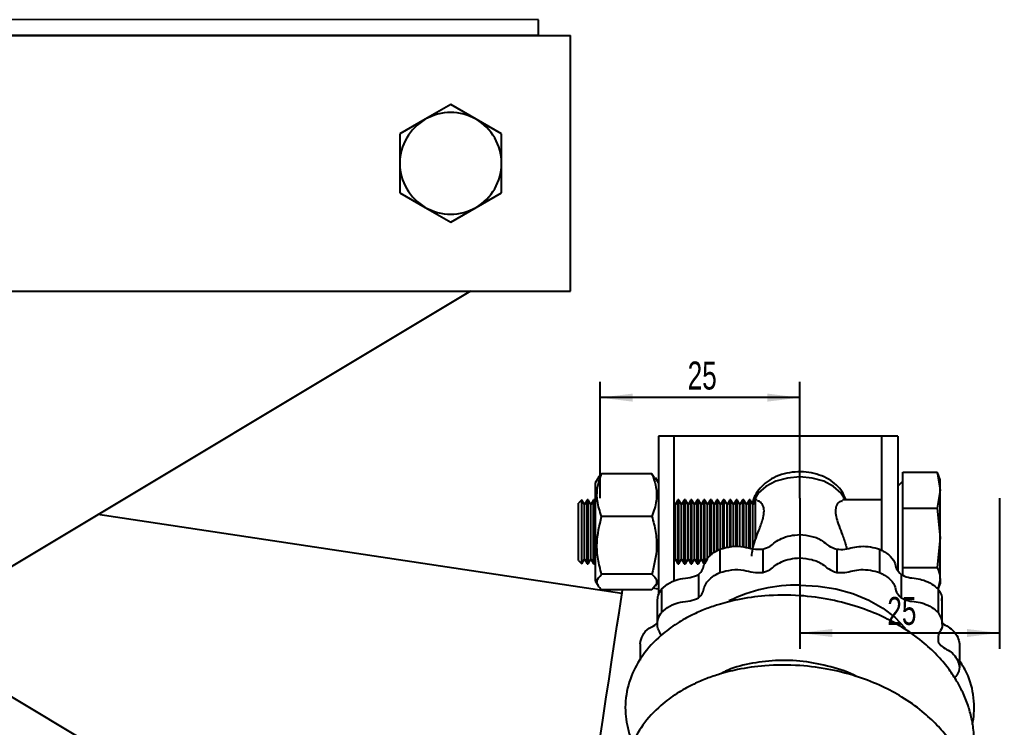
# Model space of a CAD drawing. Header units: millimetres. Extents: x 118 to 1056, y 18 to 712.
# Drawn here: x 929.5 to 1052.2, y 617.1 to 705.7 of the extents above; entities that cross this region are included whole.
import ezdxf

# ---------------------------------------------------------------- set-up
doc = ezdxf.new("R2010")
doc.units = ezdxf.units.MM
doc.layers.add('10', color=7, linetype='Continuous')
doc.styles.add('SLDTEXTSTYLE5', font='TXT', dxfattribs={"width": 0.7})
doc.dimstyles.new('SLDDIMSTYLE2', dxfattribs={"dimtxt": 3.5, "dimasz": 4.08, "dimexe": 0, "dimexo": 0.0625, "dimgap": 0.875, "dimtad": 2, "dimrnd": 1e-09, "dimzin": 12, "dimdsep": 46, "dimtxsty": 'SLDTEXTSTYLE5', "dimsah": 1, "dimcen": 0.09, "dimadec": 0, "dimazin": 3, "dimtfac": 1, "dimtofl": 0, "dimtmove": 0, "dimatfit": 3, "dimfxl": 1, "dimfrac": 2, "dimtolj": 1, "dimtzin": 12, "dimarcsym": 0})

# ---------------------------------------------------------------- blocks, each defined once
blk = doc.blocks.new('_D_104')
at = {"layer": '10', "transparency": 16777216}
for p, q in [((1002.18, 645.79), (1002.18, 660.36)), ((1027.18, 645.79), (1027.18, 660.36)), ((1027.18, 658.36), (1002.18, 658.36))]:
    blk.add_line(p, q, dxfattribs=at)
for points in [[(1002.18, 658.36), (1006.26, 657.86), (1006.26, 658.87)], [(1027.18, 658.36), (1023.1, 658.87), (1023.1, 657.86)]]:
    blk.add_solid(points, dxfattribs=at)
at = {"layer": '10', "transparency": 16777216, "insert": (1013.14, 662.88), "char_height": 3.5, "attachment_point": 1, "style": 'SLDTEXTSTYLE5'}
blk.add_mtext('25', dxfattribs=at)
blk = doc.blocks.new('_D_105')
at = {"layer": '10', "transparency": 16777216}
for p, q in [((1027.18, 645.79), (1027.18, 626.89)), ((1052.18, 645.79), (1052.18, 626.89)), ((1027.18, 628.89), (1052.18, 628.89))]:
    blk.add_line(p, q, dxfattribs=at)
for points in [[(1027.18, 628.89), (1031.26, 628.38), (1031.26, 629.39)], [(1052.18, 628.89), (1048.1, 629.39), (1048.1, 628.38)]]:
    blk.add_solid(points, dxfattribs=at)
at = {"layer": '10', "transparency": 16777216, "insert": (1038.14, 633.4), "char_height": 3.5, "attachment_point": 1, "style": 'SLDTEXTSTYLE5'}
blk.add_mtext('25', dxfattribs=at)

msp = doc.modelspace()

# ---------------------------------------------------------------- linework, layer by layer
at = {"color": 7, "linetype": 'Continuous', "lineweight": 25}
for p, q in [((994.47038, 705.69706), (764.47039, 705.70773)), ((994.47029, 703.69706), (994.47038, 705.69706)), ((994.47029, 703.69706), (764.4703, 703.70772)), ((764.47054, 703.71678), (998.47054, 703.70594)), ((998.46906, 671.70593), (998.47054, 703.70594)), ((983.4698, 695.0563), (980.2873, 693.21889)), ((986.6523, 693.21889), (983.4698, 695.0563)), ((980.2873, 693.21889), (977.1048, 691.38147)), ((989.8348, 691.38147), (986.6523, 693.21889)), ((977.1048, 684.0318), (980.2873, 682.19438)), ((986.6523, 682.19438), (989.8348, 684.0318)), ((980.2873, 682.19438), (983.4698, 680.35696)), ((983.4698, 680.35696), (986.6523, 682.19438)), ((764.46906, 671.71679), (998.46906, 671.70593)), ((843.77066, 671.71311), (985.9559, 586.43443)), ((985.95571, 671.70651), (914.86868, 629.07053)), ((985.94059, 671.69745), (998.4688, 671.69687)), ((998.4688, 671.69687), (998.4688, 671.70593)), ((1009.4698, 653.55444), (1009.4698, 633.63129)), ((1011.4698, 653.55444), (1009.4698, 653.55444)), ((1011.4698, 635.37042), (1011.4698, 653.55444)), ((1037.4698, 653.55444), (1011.4698, 653.55444)), ((1037.4698, 639.20474), (1037.4698, 653.55444)), ((1039.4698, 653.55444), (1037.4698, 653.55444)), ((1039.4698, 653.55444), (1039.4698, 636.70945)), ((1001.91898, 648.28423), (1001.5698, 647.67943)), ((1001.94638, 648.33169), (1001.91898, 648.28423)), ((1008.67274, 648.8027), (1002.36686, 648.8027)), ((1009.00702, 648.28191), (1008.67274, 648.8027)), ((1009.4698, 647.67943), (1009.09322, 648.33169)), ((1040.0698, 647.88943), (1039.4698, 647.28943)), ((1040.0698, 649.01084), (1044.40381, 649.01084)), ((1040.0698, 644.53999), (1040.0698, 649.01084)), ((1044.40381, 649.01084), (1044.7698, 646.77541)), ((1044.5575, 648.63752), (1044.40381, 649.01084)), ((1044.7698, 648.05444), (1044.55702, 648.63905)), ((1044.7698, 646.77541), (1044.7698, 648.05444)), ((1001.5698, 647.67943), (1001.5698, 635.42943)), ((1044.7698, 646.77541), (1044.40381, 644.53999)), ((1044.7698, 640.81179), (1044.7698, 646.77541)), ((999.8698, 645.55444), (999.4698, 645.15444)), ((1000.20805, 644.96857), (999.8698, 645.55444)), ((999.8698, 637.55444), (999.8698, 645.55444)), ((1000.5463, 645.55444), (1000.20805, 644.96857)), ((1000.6816, 645.55444), (1000.5463, 645.55444)), ((1000.5463, 637.55444), (1000.5463, 645.55444)), ((1001.01985, 644.96857), (1000.6816, 645.55444)), ((1000.6816, 637.55444), (1000.6816, 645.55444)), ((1001.3581, 645.55444), (1001.01985, 644.96857)), ((1001.4934, 645.55444), (1001.3581, 645.55444)), ((1001.3581, 637.55444), (1001.3581, 645.55444)), ((1001.5698, 645.42211), (1001.4934, 645.55444)), ((1001.4934, 637.55444), (1001.4934, 645.55444)), ((1011.9115, 645.55444), (1011.57325, 644.96857)), ((1012.0468, 645.55444), (1011.9115, 645.55444)), ((1011.9115, 637.55444), (1011.9115, 645.55444)), ((1012.38505, 644.96857), (1012.0468, 645.55444)), ((1012.0468, 637.55444), (1012.0468, 645.55444)), ((1012.7233, 645.55444), (1012.38505, 644.96857)), ((1012.8586, 645.55444), (1012.7233, 645.55444)), ((1012.7233, 637.55444), (1012.7233, 645.55444)), ((1013.19685, 644.96857), (1012.8586, 645.55444)), ((1012.8586, 637.55444), (1012.8586, 645.55444)), ((1013.5351, 645.55444), (1013.19685, 644.96857)), ((1013.6704, 645.55444), (1013.5351, 645.55444)), ((1013.5351, 637.55444), (1013.5351, 645.55444)), ((1014.00865, 644.96857), (1013.6704, 645.55444)), ((1013.6704, 637.55444), (1013.6704, 645.55444)), ((1014.3469, 645.55444), (1014.00865, 644.96857)), ((1014.4822, 645.55444), (1014.3469, 645.55444)), ((1014.3469, 637.55444), (1014.3469, 645.55444)), ((1014.82045, 644.96857), (1014.4822, 645.55444)), ((1014.4822, 637.55444), (1014.4822, 645.55444)), ((1015.1587, 645.55444), (1014.82045, 644.96857)), ((1015.294, 645.55444), (1015.1587, 645.55444)), ((1015.1587, 637.55444), (1015.1587, 645.55444)), ((1015.63225, 644.96857), (1015.294, 645.55444)), ((1015.294, 637.55444), (1015.294, 645.55444)), ((1015.9705, 645.55444), (1015.63225, 644.96857)), ((1016.1058, 645.55444), (1015.9705, 645.55444)), ((1015.9705, 638.51026), (1015.9705, 645.55444)), ((1016.44405, 644.96857), (1016.1058, 645.55444)), ((1016.1058, 638.65294), (1016.1058, 645.55444)), ((1016.7823, 645.55444), (1016.44405, 644.96857)), ((1016.9176, 645.55444), (1016.7823, 645.55444)), ((1016.7823, 639.13857), (1016.7823, 645.55444)), ((1017.25585, 644.96857), (1016.9176, 645.55444)), ((1016.9176, 639.21158), (1016.9176, 645.55444)), ((1017.5941, 645.55444), (1017.25585, 644.96857)), ((1017.7294, 645.55444), (1017.5941, 645.55444)), ((1017.5941, 639.44181), (1017.5941, 645.55444)), ((1018.06765, 644.96857), (1017.7294, 645.55444)), ((1017.7294, 639.47027), (1017.7294, 645.55444)), ((1018.4059, 645.55444), (1018.06765, 644.96857)), ((1018.5412, 645.55444), (1018.4059, 645.55444)), ((1018.4059, 639.61475), (1018.4059, 645.55444)), ((1018.87945, 644.96857), (1018.5412, 645.55444)), ((1018.5412, 639.64406), (1018.5412, 645.55444)), ((1019.2177, 645.55444), (1018.87945, 644.96857)), ((1019.353, 645.55444), (1019.2177, 645.55444)), ((1019.2177, 639.65546), (1019.2177, 645.55444)), ((1019.69125, 644.96857), (1019.353, 645.55444)), ((1019.353, 639.65221), (1019.353, 645.55444)), ((1020.0295, 645.55444), (1019.69125, 644.96857)), ((1020.1648, 645.55444), (1020.0295, 645.55444)), ((1020.0295, 639.63602), (1020.0295, 645.55444)), ((1020.50305, 644.96857), (1020.1648, 645.55444)), ((1020.1648, 639.63279), (1020.1648, 645.55444)), ((1020.8413, 645.55444), (1020.50305, 644.96857)), ((1020.9766, 645.55444), (1020.8413, 645.55444)), ((1020.8413, 639.48788), (1020.8413, 645.55444)), ((1021.31485, 644.96857), (1020.9766, 645.55444)), ((1020.9766, 639.45838), (1020.9766, 645.55444)), ((1021.6531, 645.55444), (1021.31485, 644.96857)), ((1021.83774, 645.55444), (1021.6531, 645.55444)), ((1021.6531, 640.631), (1021.6531, 645.55444)), ((1037.4698, 645.55444), (1032.5168, 645.55444)), ((999.4698, 637.95444), (999.4698, 645.15444)), ((1000.20805, 638.14031), (1000.20805, 644.96857)), ((1001.01985, 638.14031), (1001.01985, 644.96857)), ((1011.57325, 644.96857), (1011.4698, 645.14775)), ((1011.57325, 638.14031), (1011.57325, 644.96857)), ((1012.38505, 638.14031), (1012.38505, 644.96857)), ((1013.19685, 638.14031), (1013.19685, 644.96857)), ((1014.00865, 638.14031), (1014.00865, 644.96857)), ((1014.82045, 638.14031), (1014.82045, 644.96857)), ((1015.63225, 638.14031), (1015.63225, 644.96857)), ((1016.44405, 638.90496), (1016.44405, 644.96857)), ((1017.25585, 639.36213), (1017.25585, 644.96857)), ((1018.06765, 639.55911), (1018.06765, 644.96857)), ((1018.87945, 639.6737), (1018.87945, 644.96857)), ((1019.69125, 639.65529), (1019.69125, 644.96857)), ((1020.50305, 639.57814), (1020.50305, 644.96857)), ((1021.31485, 639.48571), (1021.31485, 644.96857)), ((1040.0698, 637.08358), (1040.0698, 644.53999)), ((1040.0698, 644.53999), (1044.40381, 644.53999)), ((1044.40381, 644.53999), (1044.7698, 640.81179)), ((1004.90897, 633.81778), (939.29344, 643.71981)), ((1008.67274, 643.49128), (1002.36686, 643.49128)), ((1027.17727, 641.21984), (1027.17727, 638.30075)), ((1044.7698, 640.81179), (1044.40381, 637.08358)), ((1044.7698, 635.59081), (1044.7698, 640.81179)), ((1017.17726, 639.3879), (1017.17726, 636.4688)), ((1022.53625, 639.3879), (1022.53625, 636.4688)), ((1031.81828, 639.3879), (1031.81828, 636.4688)), ((1037.17727, 639.3879), (1037.17727, 636.4688)), ((999.8698, 637.55444), (1000.20805, 638.14031)), ((1000.20805, 638.14031), (1000.5463, 637.55444)), ((1000.6816, 637.55444), (1001.01985, 638.14031)), ((1001.01985, 638.14031), (1001.3581, 637.55444)), ((1011.4698, 637.96112), (1011.57325, 638.14031)), ((1011.57325, 638.14031), (1011.9115, 637.55444)), ((1012.0468, 637.55444), (1012.38505, 638.14031)), ((1012.38505, 638.14031), (1012.7233, 637.55444)), ((1012.8586, 637.55444), (1013.19685, 638.14031)), ((1013.19685, 638.14031), (1013.5351, 637.55444)), ((1013.6704, 637.55444), (1014.00865, 638.14031)), ((1014.00865, 638.14031), (1014.3469, 637.55444)), ((1014.4822, 637.55444), (1014.82045, 638.14031)), ((1014.82045, 638.14031), (1015.1587, 637.55444)), ((1015.294, 637.55444), (1015.63225, 638.14031)), ((999.4698, 637.95444), (999.8698, 637.55444)), ((1000.5463, 637.55444), (1000.6816, 637.55444)), ((1001.3581, 637.55444), (1001.4934, 637.55444)), ((1001.4934, 637.55444), (1001.5698, 637.68677)), ((1011.9115, 637.55444), (1012.0468, 637.55444)), ((1012.7233, 637.55444), (1012.8586, 637.55444)), ((1013.5351, 637.55444), (1013.6704, 637.55444)), ((1014.3469, 637.55444), (1014.4822, 637.55444)), ((1040.0698, 637.08358), (1044.40381, 637.08358)), ((1040.0698, 636.12941), (1040.0698, 637.08358)), ((1008.67274, 636.24301), (1002.36686, 636.24301)), ((1014.49777, 636.21488), (1014.49777, 633.2958)), ((1039.85676, 636.21488), (1039.85676, 633.2958)), ((1044.7698, 635.59081), (1044.50497, 634.48492)), ((1044.7698, 635.59081), (1044.7698, 635.05444)), ((1001.5698, 635.42943), (1001.91898, 634.82463)), ((1009.4698, 634.37785), (1008.78507, 634.48118)), ((1009.09322, 634.77719), (1009.4698, 635.42943)), ((1009.85676, 634.38295), (1009.85676, 631.46386)), ((1044.49778, 634.38295), (1044.49778, 631.46386)), ((1044.55702, 634.46982), (1044.7698, 635.05444)), ((1008.67274, 634.30617), (1002.36686, 634.30617)), ((1044.98843, 632.92401), (1044.95491, 633.18627)), ((1009.33957, 632.9256), (1009.33957, 630.00651)), ((1045.01497, 630.00651), (1045.01497, 632.9256)), ((1044.49778, 628.3813), (1044.49778, 627.79997)), ((1007.17727, 627.54605), (1007.17727, 625.46534)), ((1047.17727, 627.54605), (1047.17727, 624.62696))]:
    msp.add_line(p, q, dxfattribs=at)
at = {"color": 8, "linetype": 'Continuous', "lineweight": 25, "flags": 128}
msp.add_lwpolyline([(1032.90413, 645.55444), (1032.37342, 646.3819), (1031.41991, 647.23147), (1030.17727, 647.88339), (1028.73018, 648.29319), (1027.17727, 648.43296), (1025.62435, 648.29319), (1024.17727, 647.88339), (1022.93463, 647.23147), (1021.98112, 646.3819), (1021.38172, 645.39254), (1021.26947, 645.04718)], dxfattribs=at)
at = {"color": 7, "linetype": 'Continuous', "lineweight": 25, "flags": 128}
for points in [[(1027.17727, 634.8823), (1029.467, 634.76212), (1031.70308, 634.40436), (1033.83307, 633.81744), (1035.80705, 633.0151), (1037.57876, 632.01615), (1039.10666, 630.844), (1040.35495, 629.52614), (1040.38248, 629.49137)], [(1002.10875, 615.26225), (1002.51513, 617.9551), (1002.91393, 620.59777), (1003.29774, 623.14106), (1003.6594, 625.53758), (1003.99217, 627.74269), (1004.28986, 629.71532), (1004.54692, 631.41871), (1004.75856, 632.82113), (1004.92084, 633.89648), (1004.98267, 634.30617)]]:
    msp.add_lwpolyline(points, dxfattribs=at)
at = {"color": 7, "linetype": 'Continuous', "lineweight": 25}
for centre, radius, start, end in [((983.4698, 687.70663), 6.365, 120, 180), ((983.4698, 687.70663), 6.365, 60, 120), ((983.4698, 687.70663), 6.365, 0, 60), ((983.4698, 687.70663), 6.365, 180, 240), ((983.4698, 687.70663), 6.365, 300, 0), ((983.4698, 687.70663), 6.365, 240, 300), ((1026.95006, 615.0885), 19.79511, 89.3423301, 115.8858588)]:
    msp.add_arc(centre, radius, start, end, dxfattribs=at)
for points, knots in [([(977.1048, 691.38147), (977.1048, 691.34877), (977.1048, 690.13759), (977.1048, 688.90548), (977.1048, 687.70663)], [0, 0, 0, 0, 0.0269967269, 1, 1, 1, 1]), ([(989.8348, 687.70663), (989.8348, 688.90548), (989.8348, 690.13759), (989.8348, 691.34877), (989.8348, 691.38147)], [0, 0, 0, 0, 0.9730032731, 1, 1, 1, 1]), ([(977.1048, 687.70663), (977.1048, 686.78573), (977.1048, 685.55282), (977.1048, 684.33898), (977.1048, 684.0318)], [0, 0, 0, 0, 0.74693355, 1, 1, 1, 1]), ([(989.8348, 684.0318), (989.8348, 684.33898), (989.8348, 685.55282), (989.8348, 686.78573), (989.8348, 687.70663)], [0, 0, 0, 0, 0.25306645, 1, 1, 1, 1]), ([(1032.93128, 645.61041), (1032.83986, 645.86112), (1032.6231, 646.45555), (1031.97277, 647.26227), (1031.06767, 648.01345), (1029.94563, 648.59074), (1028.66287, 648.9647), (1027.28304, 649.10602), (1025.88314, 649.00079), (1024.53342, 648.64425), (1023.35141, 648.05752), (1022.39192, 647.28745), (1021.71703, 646.389), (1021.33844, 645.62437), (1021.28839, 645.16604), (1021.27703, 645.06195)], [0, 0, 0, 0, 0.056693727, 0.134421129, 0.214852698, 0.298747652, 0.385210267, 0.472779191, 0.561025336, 0.650290454, 0.741001751, 0.822861805, 0.901595353, 0.977652758, 1, 1, 1, 1]), ([(1002.36686, 643.49128), (1002.14651, 644.12681), (1001.62072, 645.64334), (1001.85637, 647.47463), (1002.2791, 648.57438), (1002.36686, 648.8027)], [0, 0, 0, 0, 0.3637138828, 0.8678984488, 1, 1, 1, 1]), ([(1002.36686, 648.8027), (1002.16967, 648.63547), (1001.96752, 648.46402), (1001.92329, 648.28673), (1001.9222, 648.28238)], [0, 0, 0, 0, 0.975450698, 1, 1, 1, 1]), ([(1008.67274, 648.8027), (1008.7605, 648.57438), (1009.18323, 647.47463), (1009.41887, 645.64334), (1008.89308, 644.12681), (1008.67274, 643.49128)], [0, 0, 0, 0, 0.132101551, 0.636286117, 1, 1, 1, 1]), ([(1021.17726, 638.49264), (1021.20141, 638.79345), (1021.24962, 639.39403), (1021.59986, 640.53444), (1022.07833, 641.78527), (1022.53517, 642.98589), (1022.74493, 644.0137), (1022.66119, 644.74252), (1022.36232, 645.20762), (1022.05812, 645.44837), (1021.91437, 645.39654), (1021.90376, 645.39272)], [0, 0, 0, 0, 0.1238262153, 0.2472308345, 0.3812598797, 0.536200846, 0.6462755277, 0.7566984348, 0.8624677812, 0.9898559231, 1, 1, 1, 1]), ([(1032.51029, 645.36528), (1032.441, 645.3749), (1032.19964, 645.40845), (1031.81784, 645.03994), (1031.61033, 644.33898), (1031.69175, 643.49429), (1031.99807, 642.50179), (1032.44779, 641.33756), (1032.87342, 640.23843), (1033.00033, 639.6213), (1033.04029, 639.42701)], [0, 0, 0, 0, 0.0695732988, 0.2423658177, 0.3651224393, 0.4882673216, 0.6062231217, 0.7482875455, 0.920751862, 1, 1, 1, 1]), ([(1021.47977, 645.25421), (1021.46907, 645.25147), (1021.38889, 645.23094), (1021.3556, 645.09854), (1021.32675, 644.9838)], [0, 0, 0, 0, 0.133402256, 1, 1, 1, 1]), ([(1002.36686, 636.24301), (1002.20048, 636.87173), (1001.8641, 638.1428), (1001.67743, 640.60966), (1002.0999, 642.37547), (1002.36686, 643.49128)], [0, 0, 0, 0, 0.264862055, 0.5354678798, 1, 1, 1, 1]), ([(1008.67274, 643.49128), (1008.83912, 642.86256), (1009.1755, 641.59148), (1009.36217, 639.12462), (1008.9397, 637.35882), (1008.67274, 636.24301)], [0, 0, 0, 0, 0.264862055, 0.5354678798, 1, 1, 1, 1]), ([(1022.53625, 639.3879), (1022.85277, 639.48688), (1023.48505, 639.6846), (1024.08095, 640.27373), (1024.89871, 640.77003), (1025.96629, 641.10719), (1026.77333, 641.18226), (1027.17727, 641.21984)], [0, 0, 0, 0, 0.186140632, 0.371831514, 0.557475389, 0.778510537, 1, 1, 1, 1]), ([(1027.17727, 641.21984), (1027.69043, 641.16592), (1028.71153, 641.05862), (1029.98976, 640.53836), (1030.72825, 639.76768), (1031.45572, 639.51422), (1031.81828, 639.3879)], [0, 0, 0, 0, 0.282280642, 0.561684365, 0.781547784, 1, 1, 1, 1]), ([(1014.49777, 636.21488), (1014.6995, 636.4088), (1015.10247, 636.79617), (1015.1877, 637.51008), (1015.53294, 638.21943), (1016.21091, 638.87637), (1016.85493, 639.21727), (1017.17726, 639.3879)], [0, 0, 0, 0, 0.186139967, 0.371831773, 0.557475734, 0.778510889, 1, 1, 1, 1]), ([(1017.17726, 639.3879), (1017.66111, 639.51662), (1018.62388, 639.77276), (1020.11133, 639.75915), (1021.31451, 639.34417), (1022.12988, 639.37335), (1022.53625, 639.3879)], [0, 0, 0, 0, 0.282280577, 0.561683946, 0.781547789, 1, 1, 1, 1]), ([(1031.81828, 639.3879), (1032.16478, 639.36541), (1032.85695, 639.3205), (1033.80386, 639.62701), (1034.87502, 639.77725), (1036.04614, 639.70431), (1036.79997, 639.49344), (1037.17727, 639.3879)], [0, 0, 0, 0, 0.186140574, 0.371831754, 0.557475881, 0.778510204, 1, 1, 1, 1]), ([(1037.17727, 639.3879), (1037.58224, 639.16578), (1038.38807, 638.7238), (1039.11457, 637.83629), (1039.1905, 636.91641), (1039.63515, 636.44822), (1039.85676, 636.21488)], [0, 0, 0, 0, 0.2822799458, 0.5616835423, 0.7815472308, 1, 1, 1, 1]), ([(1022.53625, 636.4688), (1022.85277, 636.56778), (1023.48505, 636.7655), (1024.08095, 637.35464), (1024.89871, 637.85093), (1025.96629, 638.1881), (1026.77333, 638.26317), (1027.17727, 638.30075)], [0, 0, 0, 0, 0.186140633, 0.371831515, 0.557475391, 0.778510539, 1, 1, 1, 1]), ([(1027.17727, 638.30075), (1027.69043, 638.24682), (1028.71153, 638.13953), (1029.98976, 637.61927), (1030.72825, 636.84859), (1031.45572, 636.59513), (1031.81828, 636.4688)], [0, 0, 0, 0, 0.282280633, 0.561684362, 0.781547802, 1, 1, 1, 1]), ([(1017.17726, 636.4688), (1017.66111, 636.59753), (1018.62388, 636.85367), (1020.11133, 636.84006), (1021.31451, 636.42508), (1022.12988, 636.45426), (1022.53625, 636.4688)], [0, 0, 0, 0, 0.282280577, 0.561683947, 0.78154779, 1, 1, 1, 1]), ([(1031.81828, 636.4688), (1032.16478, 636.44632), (1032.85695, 636.40141), (1033.80386, 636.70791), (1034.87502, 636.85816), (1036.04614, 636.78522), (1036.79997, 636.57435), (1037.17727, 636.4688)], [0, 0, 0, 0, 0.186140573, 0.371831752, 0.557475884, 0.778510205, 1, 1, 1, 1]), ([(1044.40381, 637.08358), (1044.45873, 636.9588), (1044.67576, 636.46571), (1044.72959, 635.96489), (1044.7698, 635.59081)], [0, 0, 0, 0, 0.253066811, 1, 1, 1, 1]), ([(1002.36686, 634.30617), (1002.20048, 634.47417), (1001.8641, 634.81382), (1001.67743, 635.473), (1002.0999, 635.94485), (1002.36686, 636.24301)], [0, 0, 0, 0, 0.264862309, 0.535467853, 1, 1, 1, 1]), ([(1008.67274, 636.24301), (1008.83912, 636.07501), (1009.1755, 635.73536), (1009.36217, 635.07618), (1008.9397, 634.60433), (1008.67274, 634.30617)], [0, 0, 0, 0, 0.264862077, 0.535467855, 1, 1, 1, 1]), ([(1009.85676, 634.38295), (1010.18165, 634.65983), (1010.82811, 635.21077), (1012.12623, 635.70746), (1013.4717, 635.75937), (1014.15648, 636.06337), (1014.49777, 636.21488)], [0, 0, 0, 0, 0.282279923, 0.56168396, 0.781547492, 1, 1, 1, 1]), ([(1014.49777, 633.2958), (1014.6995, 633.48971), (1015.10247, 633.87708), (1015.1877, 634.59099), (1015.53294, 635.30034), (1016.21091, 635.95728), (1016.85493, 636.29818), (1017.17726, 636.4688)], [0, 0, 0, 0, 0.186139325, 0.371831226, 0.557475342, 0.778510683, 1, 1, 1, 1]), ([(1037.17727, 636.4688), (1037.58224, 636.24668), (1038.38807, 635.80471), (1039.11457, 634.9172), (1039.1905, 633.99731), (1039.63515, 633.52913), (1039.85676, 633.2958)], [0, 0, 0, 0, 0.282280186, 0.561684048, 0.781547863, 1, 1, 1, 1]), ([(1039.85676, 636.21488), (1040.14039, 636.07696), (1040.70698, 635.80146), (1041.75119, 635.7432), (1042.78871, 635.50715), (1043.74958, 635.04363), (1044.24821, 634.60333), (1044.49778, 634.38295)], [0, 0, 0, 0, 0.186140613, 0.371831507, 0.557476099, 0.778509669, 1, 1, 1, 1]), ([(1009.36611, 632.92401), (1009.37671, 633.15097), (1009.40039, 633.65794), (1009.69438, 634.12499), (1009.85676, 634.38295)], [0, 0, 0, 0, 0.447671001, 1, 1, 1, 1]), ([(1044.49778, 634.38295), (1044.7144, 634.05172), (1045.022, 633.5814), (1044.96006, 633.07663), (1044.94174, 632.92734)], [0, 0, 0, 0, 0.704243258, 1, 1, 1, 1]), ([(1048.2882, 610.87845), (1048.46578, 611.39387), (1048.85588, 612.52613), (1049.03658, 614.41397), (1049.01374, 616.41587), (1048.70459, 618.31132), (1048.20056, 620.04995), (1047.55696, 621.58829), (1046.74032, 623.08326), (1045.71925, 624.58317), (1044.3245, 626.21726), (1042.42144, 627.97298), (1040.12294, 629.59393), (1037.43853, 631.0348), (1034.4598, 632.21586), (1030.98142, 633.13783), (1027.02512, 633.66567), (1023.05219, 633.64345), (1019.62991, 633.15897), (1017.16445, 632.52239), (1015.30356, 631.86936), (1013.58035, 631.11375), (1011.67564, 630.04896), (1009.47812, 628.41945), (1007.47268, 626.24235), (1005.93238, 623.45024), (1005.3316, 620.91463), (1005.32055, 618.82989), (1005.5341, 617.33992), (1005.84631, 616.1102), (1006.18907, 615.38672), (1006.312, 615.12723)], [0, 0, 0, 0, 0.024370289, 0.053536055, 0.085439695, 0.114891159, 0.139995572, 0.166583451, 0.188920051, 0.215332483, 0.246068762, 0.281271813, 0.323876267, 0.361262296, 0.402882686, 0.449031609, 0.499458413, 0.555968966, 0.601673423, 0.636451589, 0.660425196, 0.685253883, 0.717135689, 0.755679868, 0.809201593, 0.857269522, 0.910783691, 0.93731877, 0.960231143, 0.985736188, 1, 1, 1, 1]), ([(1009.85676, 631.46386), (1010.18165, 631.74073), (1010.82811, 632.29167), (1012.12623, 632.78837), (1013.4717, 632.84028), (1014.15648, 633.14428), (1014.49777, 633.2958)], [0, 0, 0, 0, 0.282279796, 0.561683707, 0.781547153, 1, 1, 1, 1]), ([(1039.85676, 633.2958), (1040.14039, 633.15788), (1040.70698, 632.88237), (1041.75118, 632.8241), (1042.78871, 632.58806), (1043.74958, 632.12454), (1044.24821, 631.68423), (1044.49778, 631.46386)], [0, 0, 0, 0, 0.186140627, 0.371831639, 0.557476202, 0.77850968, 1, 1, 1, 1]), ([(1009.81967, 628.59328), (1009.72459, 628.78257), (1009.51899, 629.1919), (1009.27983, 629.88904), (1009.39596, 630.69072), (1009.70306, 631.20597), (1009.85676, 631.46386)], [0, 0, 0, 0, 0.202692497, 0.43832189, 0.718871968, 1, 1, 1, 1]), ([(1044.49778, 631.46386), (1044.6851, 631.13318), (1045.05784, 630.4752), (1045.05106, 629.45649), (1044.48643, 628.74282), (1044.50657, 628.30294), (1044.51397, 628.14153)], [0, 0, 0, 0, 0.310544145, 0.617923879, 0.859801221, 1, 1, 1, 1]), ([(1007.17727, 627.54605), (1007.25891, 627.89525), (1007.42136, 628.59008), (1008.14422, 629.48667), (1009.01772, 629.79344), (1009.23391, 630.0337), (1009.23904, 630.0394)], [0, 0, 0, 0, 0.358730258, 0.713805087, 0.993214368, 1, 1, 1, 1]), ([(1045.00365, 630.11009), (1045.26061, 629.95749), (1045.77448, 629.65231), (1046.52548, 629.10732), (1047.01085, 628.37306), (1047.12176, 627.82191), (1047.17727, 627.54605)], [0, 0, 0, 0, 0.228161772, 0.456264647, 0.727852718, 1, 1, 1, 1]), ([(1044.49778, 627.79997), (1044.64255, 627.58357), (1044.93174, 627.15129), (1045.79344, 626.74388), (1046.51934, 626.18478), (1047.0125, 625.45489), (1047.12231, 624.90312), (1047.17727, 624.62696)], [0, 0, 0, 0, 0.1861400552, 0.371831863, 0.557475469, 0.7785102303, 1, 1, 1, 1]), ([(1048.2882, 602.12117), (1048.46578, 602.6366), (1048.85588, 603.76886), (1049.03658, 605.6567), (1049.01374, 607.6586), (1048.70459, 609.55404), (1048.20056, 611.29268), (1047.55696, 612.83102), (1046.74032, 614.32599), (1045.71925, 615.82589), (1044.32451, 617.45998), (1042.42144, 619.2157), (1040.12294, 620.83666), (1037.43853, 622.27752), (1034.45981, 623.4586), (1030.98142, 624.38056), (1027.02511, 624.90839), (1023.05219, 624.88617), (1019.62991, 624.40169), (1017.16445, 623.76511), (1015.30356, 623.11209), (1013.58035, 622.35647), (1011.67564, 621.29168), (1009.47812, 619.66217), (1007.47267, 617.48508), (1005.93238, 614.69297), (1005.3316, 612.15736), (1005.32055, 610.07261), (1005.5341, 608.58264), (1005.84632, 607.35293), (1006.18907, 606.62945), (1006.312, 606.36996)], [0, 0, 0, 0, 0.024370364, 0.053536133, 0.085439774, 0.114891158, 0.139995569, 0.166583526, 0.188920055, 0.215332486, 0.246068767, 0.281271819, 0.323876324, 0.361262311, 0.402882737, 0.44903166, 0.499458453, 0.555969006, 0.601673462, 0.636451629, 0.660425209, 0.685253932, 0.717135736, 0.755679918, 0.809201589, 0.857269517, 0.910783757, 0.93731884, 0.960231213, 0.985736184, 1, 1, 1, 1]), ([(1034.34602, 623.41289), (1034.32774, 623.42376), (1033.36275, 623.99754), (1031.06312, 624.69876), (1027.6372, 625.41583), (1024.12089, 625.5264), (1020.82669, 625.07472), (1018.48515, 624.44793), (1017.47706, 623.86709), (1017.27598, 623.75123)], [0, 0, 0, 0, 0.00365799, 0.193100311, 0.383180581, 0.572868783, 0.762488716, 0.952623288, 1, 1, 1, 1]), ([(1047.17727, 624.62696), (1047.12608, 624.2651), (1047.05752, 623.78046), (1046.66336, 623.38685), (1046.56351, 623.28713)], [0, 0, 0, 0, 0.746673361, 1, 1, 1, 1]), ([(1048.80657, 617.4079), (1048.88096, 617.85785), (1049.04235, 618.83412), (1049.01122, 620.91175), (1048.52722, 623.24452), (1047.56659, 624.82486), (1047.17727, 625.46534)], [0, 0, 0, 0, 0.162959587, 0.353583882, 0.738021497, 1, 1, 1, 1])]:
    msp.add_open_spline(points, degree=3, knots=knots, dxfattribs=at)

# ---------------------------------------------------------------- dimensions: what is measured, and where the dimension line sits
at = {"layer": '10'}
for base, p2, picture, middle in [((1002.17727, 660.52981), (1002.17727, 645.79037), '_D_104', (1014.67727, 660.52981)), ((1052.17727, 631.05094), (1052.17727, 645.79037), '_D_105', (1039.67727, 631.05094))]:
    dim = msp.add_linear_dim(base=base, p1=(1027.17727, 645.79037), p2=p2, dimstyle='SLDDIMSTYLE2', dxfattribs=at)
    dim.commit()
    dim.dimension.update_dxf_attribs({"geometry": picture, "text_midpoint": middle, "dimtype": 160})

doc.saveas('drawing.dxf')
